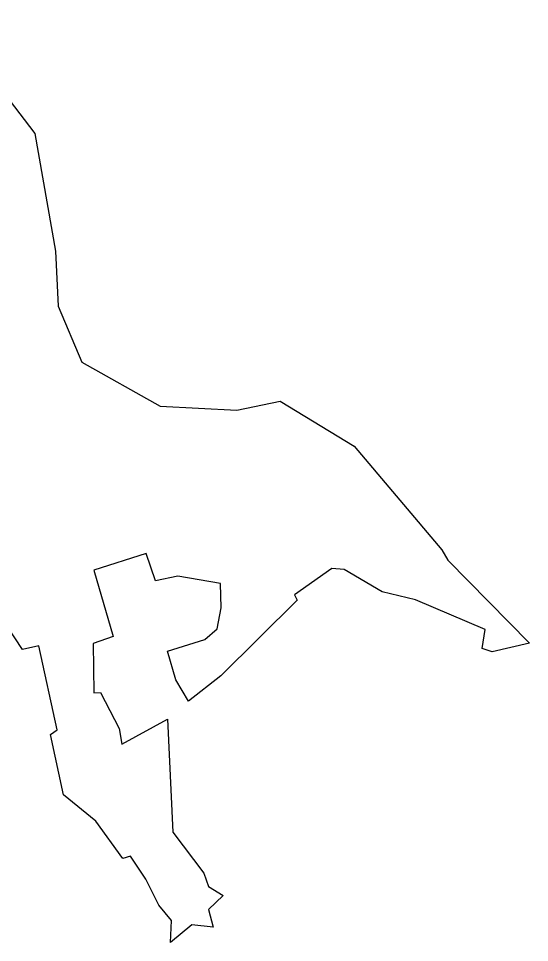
# Model space of a CAD drawing. Header units: metres. Extents: x 258845 to 261959, y 2180031 to 2183042.
# Drawn here: x 260542 to 261959, y 2180031 to 2182596 of the extents above; entities that cross this region are included whole.
import ezdxf

# ---------------------------------------------------------------- set-up
doc = ezdxf.new("R2010")
doc.units = ezdxf.units.M
doc.layers.add('village', color=3, linetype='Continuous')

msp = doc.modelspace()

# ---------------------------------------------------------------- linework, layer by layer
at = {"layer": 'village', "color": 3, "true_color": 0x00ff00}
for points in [[(260342.7, 2182596.1, 0), (260587.2, 2182277.1, 0), (260644.6, 2181950, 0), (260651.4, 2181798, 0), (260717.1, 2181642.2, 0), (260934.8, 2181519.8, 0), (261147, 2181508.9, 0), (261267.3, 2181534.3, 0), (261473.2, 2181409.3, 0), (261716.1, 2181121.1, 0), (261733.2, 2181093, 0), (261959.4, 2180862, 0), (261855.4, 2180838.7, 0), (261828.3, 2180847.7, 0), (261836.7, 2180900.2, 0)], [(261836.7, 2180900.2, 0), (261643.2, 2180982.7, 0), (261551, 2181005.2, 0), (261445.6, 2181066.7, 0), (261410.9, 2181070, 0), (261307.4, 2180996.5, 0), (261314.3, 2180981.5, 0), (261102.8, 2180772.1, 0), (261013.7, 2180701.4, 0), (260977.9, 2180760.8, 0), (260955.2, 2180840.1, 0), (261058.5, 2180872.7, 0), (261092.5, 2180902, 0), (261104.2, 2180960.3, 0), (261102.3, 2181027.8, 0), (260983.8, 2181048.7, 0), (260921.7, 2181035.2, 0), (260895.4, 2181110.8, 0), (260750.5, 2181064.5, 0), (260803.9, 2180880.5, 0), (260748.4, 2180861.7, 0), (260750.8, 2180724.1, 0), (260768.9, 2180725.1, 0), (260820.7, 2180625.4, 0), (260828.1, 2180581.7, 0), (260955, 2180651.3, 0), (260970.2, 2180337.8, 0), (261055.9, 2180224.3, 0), (261069.1, 2180187.4, 0), (261109.2, 2180162.3, 0), (261068.8, 2180123, 0), (261081.8, 2180074.1, 0), (261022.1, 2180080.9, 0), (260962.9, 2180031.5, 0), (260966.3, 2180092.9, 0), (260930.6, 2180134.9, 0), (260894.9, 2180206.9, 0), (260851.9, 2180270.7, 0), (260830.9, 2180264.5, 0), (260755.9, 2180368.3, 0), (260666.7, 2180441.4, 0), (260630.1, 2180608.5, 0), (260648.6, 2180622, 0), (260598.1, 2180854.6, 0), (260553, 2180844.9, 0), (260493, 2180936.2, 0)]]:
    msp.add_polyline3d(points, dxfattribs=at)

doc.saveas('drawing.dxf')
